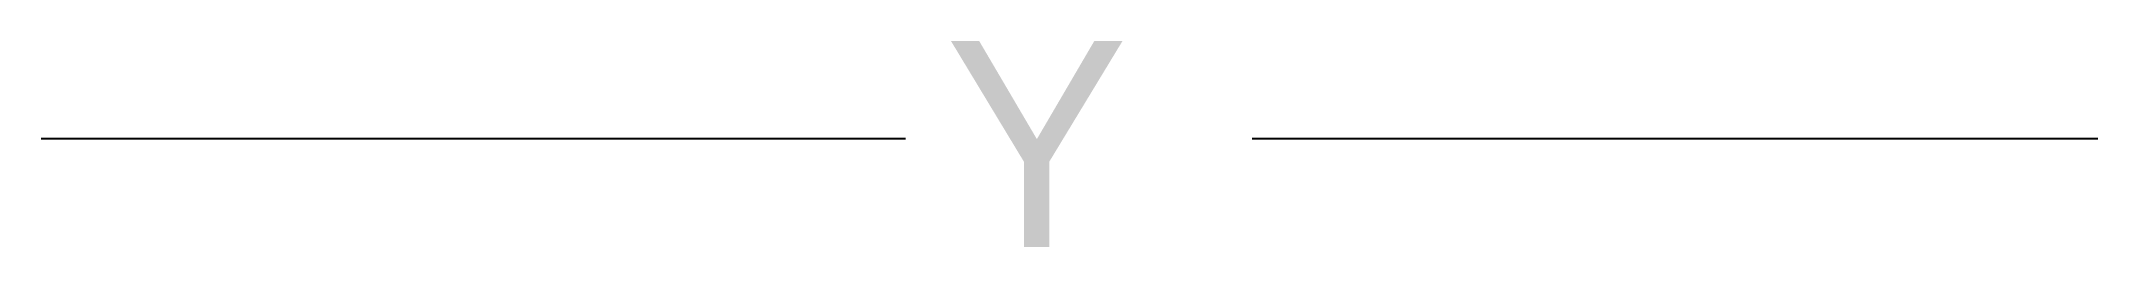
# Model space of a CAD drawing. Header units: metres. Extents: x -41890 to -39046, y -106225 to -105940.
import ezdxf

# ---------------------------------------------------------------- set-up
doc = ezdxf.new("R2010")
doc.units = ezdxf.units.M
doc.layers.add('G', color=3, linetype='Continuous')
doc.layers.add('R', color=3, linetype='Continuous')

msp = doc.modelspace()

# ---------------------------------------------------------------- linework, layer by layer
at = {"layer": 'G'}
for p, q in [((-41890.32, -106074.99), (-40694.78, -106074.99)), ((-40215.22, -106074.99), (-39045.76, -106074.99))]:
    msp.add_line(p, q, dxfattribs=at)

# ---------------------------------------------------------------- texts
at = {"layer": 'R'}
msp.add_text('Y', height=284.46, dxfattribs=at).set_placement((-40640.21, -106224.7))

doc.saveas('drawing.dxf')
